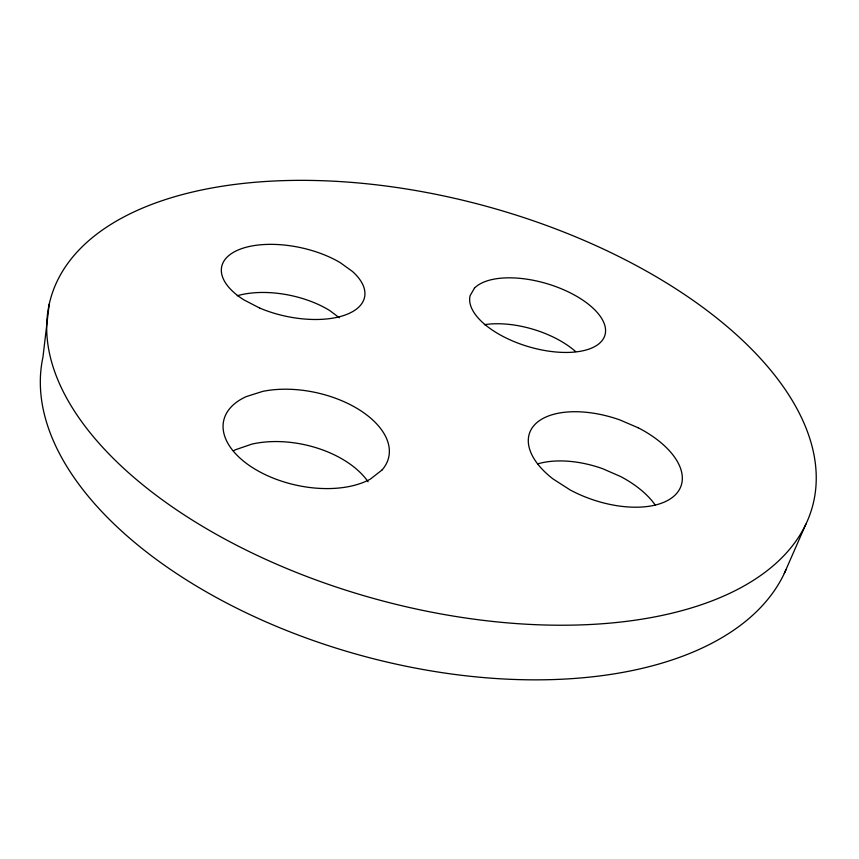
<?xml version="1.0" encoding="UTF-8"?>
<svg xmlns="http://www.w3.org/2000/svg" width="859" height="859" viewBox="0 0 859 859"><rect width="100%" height="100%" fill="white"/><g stroke="black" fill="none" stroke-linecap="round" stroke-linejoin="round"><path stroke-width="1.29" d="M49.221 304.129L42.95 357.172A387.044 210.466 15.2 0 0 353.5 653.345A387.044 210.466 15.2 0 0 785.953 569.785M784.267 573.511L805.882 524.183A394.861 204.023 15.2 0 0 321.083 180.669A394.861 204.023 15.2 0 0 167.43 503.514A394.861 204.023 15.2 0 0 805.882 524.183M339.369 317.776L329.598 310.464A71.716 36.314 11.9 0 0 237.213 295.764M233.369 450.846A82.743 48.695 12.2 0 1 235.731 449.644L251.955 444.092A82.743 48.695 12.2 0 1 368.092 481.781M537.745 463.871A78.631 43.465 19.5 0 1 602.793 468.746L620.767 476.616A78.631 43.465 19.5 0 1 655.438 505.317M484.401 324.691A69.01 34.016 16.7 0 1 575.616 351.556M474.479 288.109L470.131 295.657A70.255 32.825 16.6 0 0 558.876 352.222A70.255 32.825 16.6 0 0 587.116 303.216A70.255 32.825 16.6 0 0 474.479 288.109M382.03 469.991L370.379 479.086A84.526 47.331 12.5 0 1 250.871 466.534A84.526 47.331 12.5 0 1 246.297 396.579L262.757 391.382A84.526 47.331 12.5 0 1 361.199 411.021A84.526 47.331 12.5 0 1 382.03 469.991M638.14 427.761L619.769 419.879A80.231 42.145 19.2 0 0 536.531 422.929A80.231 42.145 19.2 0 0 553.099 479L570.183 489.963A80.231 42.145 19.2 0 0 674.433 495.697A80.231 42.145 19.2 0 0 638.14 427.761M259.762 308.091L243.945 299.909A73.047 35.09 12.1 0 1 239.897 249.282A73.047 35.09 12.1 0 1 340.293 262.693L352.383 271.412A73.047 35.09 12.1 0 1 346.789 314.394A73.047 35.09 12.1 0 1 259.762 308.091"/></g></svg>
